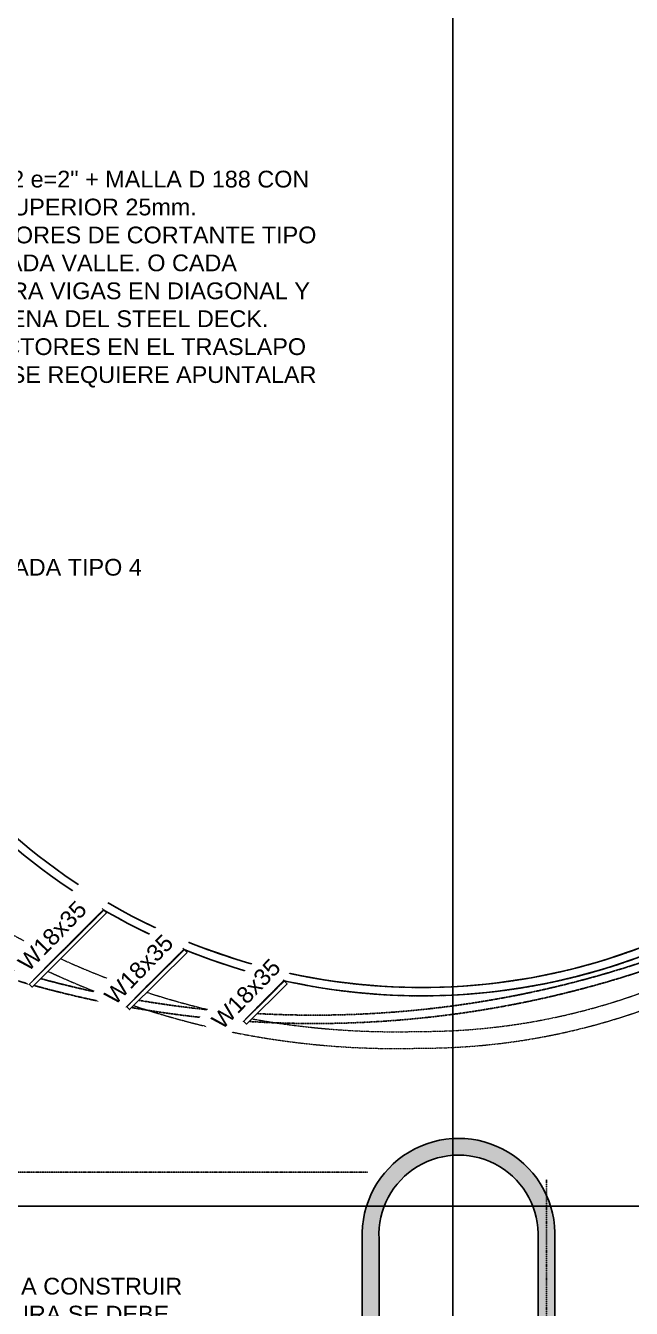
# Model space of a CAD drawing. Header units: millimetres. Extents: x 59135 to 3708801, y -250967 to 196121.
# Drawn here: x 3312776 to 3323631, y -23531 to -558 of the extents above; entities that cross this region are included whole.
import ezdxf

# ---------------------------------------------------------------- set-up
doc = ezdxf.new("R2010")
doc.units = ezdxf.units.MM
doc.header["$LTSCALE"] = 5
doc.set_wipeout_variables(frame=1)
for name, pattern in [('CENTER2', [1.125, 0.75, -0.125, 0.125, -0.125]), ('DASHDOT', [1, 0.5, -0.25, 0, -0.25]), ('HIDDEN', [0.375, 0.25, -0.125])]:
    doc.linetypes.add(name, pattern=pattern)
for name, color, linetype in [('EE-6', 11, 'Continuous'), ('EE-ACHURADOS', 9, 'Continuous'), ('EE-CARPETA 51', 250, 'HIDDEN'), ('EE-COTAS', 1, 'Continuous'), ('EE-EJES', 8, 'DASHDOT'), ('EE-OCULTAS', 252, 'HIDDEN'), ('EE-OCULTO', 252, 'HIDDEN'), ('EE-TEXTO 2', 2, 'Continuous'), ('EE-V ARMADA TIPO 4', 130, 'Continuous'), ('EE-W18x35', 255, 'Continuous'), ('EST-CAMBIO SECCION VIGAS', 240, 'HIDDEN')]:
    doc.layers.add(name, color=color, linetype=linetype)
doc.styles.add('ARIAL EE', font='arial.ttf')
doc.dimstyles.new('EE 1_STANDAR', dxfattribs={"dimtxt": 2, "dimasz": 1.5, "dimexe": 1, "dimexo": 0.5, "dimgap": 0.8, "dimtad": 1, "dimdec": 0, "dimdsep": 46, "dimtxsty": 'ARIAL EE', "dimcen": 0.09, "dimclrd": 256, "dimclre": 256, "dimclrt": 2, "dimadec": 0, "dimazin": 0, "dimtfac": 1, "dimtdec": 0, "dimtofl": 0, "dimtmove": 1, "dimatfit": 2, "dimfxl": 1, "dimtolj": 1, "dimlwd": -1, "dimlwe": -1, "dimarcsym": 1})

# ---------------------------------------------------------------- blocks, each defined once
blk = doc.blocks.new('EJES ARQUITECTONICOS(10-12-2012)')
at = {"layer": 'EE-EJES', "linetype": 'CENTER2', "ltscale": 2.5}
for p, q in [((31211.34331262391, 59254.67106653244), (31211.34331262484, -10555.59371946938)), ((-11195.6018352817, 17870.23665891791), (76893.10574201308, 17870.23665894727))]:
    blk.add_line(p, q, dxfattribs=at)
blk = doc.blocks.new('*U943')
blk.add_wipeout([(-76, -7981.1294556146795), (75.99999999999966, -7981.1294556146795), (75.99999999999966, -9864.841092307599), (-76, -9864.841092307599)])
blk.add_lwpolyline([(-76, -7981.129455614679), (76, -7981.129455614679), (76, -9864.841092307597), (-76, -9864.841092307597)], close=True)
at = {"layer": 'EE-OCULTO'}
for p, q in [((-3.799999999995634, -9864.841092307597), (-3.799999999995634, -7981.129455614679)), ((3.799999999995634, -9864.841092307597), (3.799999999995634, -7981.129455614679))]:
    blk.add_line(p, q, dxfattribs=at)
blk = doc.blocks.new('*U944')
blk.add_wipeout([(-76, -8412.738292422968), (75.99999999999977, -8412.738292422968), (75.99999999999977, -9864.841092307599), (-76, -9864.841092307599)])
blk.add_lwpolyline([(-76, -8412.738292422968), (76, -8412.738292422968), (76, -9864.841092307597), (-76, -9864.841092307597)], close=True)
at = {"layer": 'EE-OCULTO'}
for p, q in [((-3.799999999995634, -9864.841092307597), (-3.799999999995634, -8412.738292422968)), ((3.799999999995634, -9864.841092307597), (3.799999999995634, -8412.738292422968))]:
    blk.add_line(p, q, dxfattribs=at)
blk = doc.blocks.new('*U945')
blk.add_wipeout([(-76, -8836.705143632997), (75.99999999999972, -8836.705143632997), (75.99999999999972, -9864.841092307599), (-76, -9864.841092307599)])
blk.add_lwpolyline([(-76, -8836.705143632995), (76, -8836.705143632995), (76, -9864.841092307597), (-76, -9864.841092307597)], close=True)
at = {"layer": 'EE-OCULTO'}
for p, q in [((-3.799999999995634, -9864.841092307597), (-3.799999999995634, -8836.705143632995)), ((3.799999999995634, -9864.841092307597), (3.799999999995634, -8836.705143632995))]:
    blk.add_line(p, q, dxfattribs=at)

msp = doc.modelspace()

# ---------------------------------------------------------------- hatches: boundary and pattern name
at = {"layer": 'EE-ACHURADOS'}
h = msp.add_hatch(color=256, dxfattribs=at)
h.dxf.hatch_style = 1
edge = h.paths.add_edge_path()
edge.add_line((3321956.59390567, -22287.05890404107), (3321956.595174714, -24687.03425309493))
edge.add_line((3321956.595174714, -24687.03425309493), (3322256.595333373, -24687.03425311924))
edge.add_line((3322256.595333373, -24687.03425311924), (3322256.593909546, -22294.38620529835))
edge.add_arc((3320531.59514119, -22213.91405443514), 1726.874783501463, 357.3290565005917, 542.6700438764433)
edge.add_line((3318806.595109523, -22294.35912042248), (3318806.594350929, -24687.03425283941))
edge.add_line((3318806.594350929, -24687.03425283941), (3319106.594350929, -24687.03425286373))
edge.add_line((3319106.594350929, -24687.03425286373), (3319106.595111587, -22287.03425289376))
edge.add_arc((3320531.59514119, -22213.91405444201), 1426.874783500721, -2.9383999793250837, 182.9374088163102, ccw=False)

# ---------------------------------------------------------------- linework, layer by layer
at = {"layer": 'EE-6'}
msp.add_lwpolyline([(3321959.508104651, -22287.03425318433), (3321959.510812181, -24687.03425309493), (3322259.51097084, -24687.03425311924), (3322259.508108539, -22294.38620529835, 1.047729866956224), (3318809.509308516, -22294.35912042248), (3318809.509988372, -24687.03425283964), (3319109.509988372, -24687.03425286396), (3319109.509310579, -22287.03425289376, -1.052628034265465), (3321959.509369977, -22287.03424916856)], format="xyb", dxfattribs=at)
at = {"layer": 'EE-EJES'}
msp.add_line((3322109.51089151, -21221.98138916367), (3322109.51089151, -24844.61838899986), dxfattribs=at)
at = {"layer": 'EE-OCULTAS'}
msp.add_line((3318907.283929031, -21090.83236217695), (3278393.901762416, -21090.83236217704), dxfattribs=at)

# ---------------------------------------------------------------- block references
at = {"layer": 'EE-EJES'}
msp.add_blockref('EJES ARQUITECTONICOS(10-12-2012)', (3289218.555880111, -39569.25896753056), dxfattribs=at)

# ---------------------------------------------------------------- leaders
at = {"layer": 'EE-COTAS'}
msp.add_leader([(3301740.364989983, -9180.6778739711), (3308510.645421836, -5123.835206121497), (3317502.711192299, -5123.835206121497)], dimstyle='EE 1_STANDAR', override={"dimscale": 0, "dimgap": 0.8, "dimtad": 1, "dimfxl": 0.0015, "dimtfill": 1}, dxfattribs=at)
at = {"layer": 'EE-COTAS', "annotation_type": 0, "has_hookline": 1, "hookline_direction": 0, "text_width": 4332.81036834925}
msp.add_leader([(3309918.225795129, -11712.74101273963), (3310334.493263212, -10532.31446332365), (3310335.993263212, -10532.31446332365)], dimstyle='EE 1_STANDAR', override={"dimscale": 0, "dimgap": 0.8, "dimtad": 1, "dimfxl": 0.0015, "dimtfill": 1}, dxfattribs=at)

# ---------------------------------------------------------------- next in the draw order: texts
at = {"layer": 'EE-COTAS', "color": 2, "insert": (3314858.354736706, -10412.31446332365), "char_height": 300, "width": 4402.361473493278, "attachment_point": 9, "style": 'ARIAL EE', "bg_fill": 2}
msp.add_mtext('VIGA ARMADA TIPO 4', dxfattribs=at)

# ---------------------------------------------------------------- next in the draw order: linework, layer by layer
at = {"layer": 'EE-CARPETA 51', "lineweight": 0}
for points in [[(3327354.091332025, -26696.60617619439, 0.0636477635777865), (3322513.669849939, -28421.57082324906, 0.09148079960994744), (3316667.540289945, -32883.53297501488, -0.2898683860908834), (3308484.64827258, -34116.95590668602, 0.2944555233357382), (3301250.242239065, -36479.86208372994, 0.0597475809099397), (3300365.847600526, -37878.73280721589, -0.2723459367050383), (3292249.536853856, -43135.72481232567, -0.2085050047535111), (3287483.053881711, -41274.3950720398, -0.2019548649544467), (3285591.787683553, -36660.95535522385, -0.1117815392879131), (3286614.106183595, -32571.52580147667, -0.06933889616235019), (3288101.982328004, -30423.17154603882, -0.198458601324877), (3294711.827563829, -27349.81397038384, -0.02955081602174401), (3295469.209879941, -27365.79640823288, 0.3361419297615633), (3299562.670972413, -24696.82814436837, 0.2695939454068872), (3298818.736213273, -20604.69062739296, 0.07896533833587545), (3297824.539249486, -19759.28970294876, -0.2518797579114763), (3292795.414401597, -11190.68488627358, -0.436796625337171), (3300116.315169877, -3911.048496779636, -0.1966652847930341), (3307331.316195077, -7231.046153363422, -0.05066214635729557), (3308613.9642945, -8918.56566649361, -0.05333223328171458), (3309568.401859826, -10934.81851297303, 0.6589006529052939), (3330099.8993159, -11102.69133811875)], [(3330236.170873708, -11165.43737011834, -0.6590494545886986), (3309427.473715848, -10986.23761278077, 0.1043286061120809), (3307221.681335515, -7333.418990191654, 0.1966618453588518), (3300110.020409173, -4060.91642194672, 0.4367847690989033), (3292945.315464086, -11185.23592692299, 0.2384224513760838), (3297461.341775483, -19347.17876892968, 0.01269592349222145), (3297902.679086274, -19631.24999838753, -0.356941146875163), (3299703.518782205, -24748.42269831582, -0.3361202141367776), (3295457.940022535, -27515.37387042923, 0.02956507848855134), (3294717.897461957, -27499.69158416672, 0.1986696285376731), (3288212.329361028, -30524.77633124276, 0.06933889616006278), (3286748.003501005, -32639.13873082085, 0.1117555564342142), (3285741.771869249, -36663.34052902146, 0.2019150240130307), (3287588.909144468, -41168.11871868058, 0.2084921284859368), (3292243.405969686, -42985.84983235283, 0.2718212597433954), (3300223.189061708, -37828.18046217842, -0.05666021923685157), (3301082.642739362, -36449.05936771317, -0.2981509636977028), (3308534.380138463, -33974.94801574631, 0.2899658139445923), (3316562.542593545, -32776.02712970658, -0.09100971542613595), (3322419.875079221, -28300.97835379525, -0.06372156574635202), (3327299.507005758, -26555.0094838707, -0.106537636605294)]]:
    msp.add_lwpolyline(points, format="xyb", dxfattribs=at)
at = {"layer": 'EE-OCULTAS'}
for points in [[(3318971.986709199, -30720.12924888209, -0.2675018959719264), (3338986.381856046, -27650.87004950122, -0.1340015194762027), (3345609.888526998, -32832.19578054026, 1.081305098786379), (3356022.954415403, -22771.85325768069, -0.2302993586439592), (3352159.445479474, -10439.85234644488, 0.2478363423954967), (3350735.799768053, -6716.224521184718, 0.4644234770223583), (3330095.284141145, -11070.28289034442, -0.02008097309921551), (3329708.03233584, -11879.43498923854, -0.1868098039628567), (3323814.937163434, -17334.75282814578, -0.1574480291015683), (3312331.11338099, -17416.18930127696, 0.3765917801850301), (3301338.650700174, -21539.44359066561, 0.07707417245220402), (3300704.348300062, -23454.54335572795, 0.2446420562612656), (3303048.784212671, -30093.4399190195, 0.03906694696742489), (3305663.941081605, -32045.51987340525, 0.192332146668772), (3315127.932055555, -33072.76820614413, 0.08814900104233024), (3317539.943821035, -31877.04665711001, 0.02169348951195405), (3318569.084805093, -31049.1795850046, -0.006351216903842319), (3318971.986709199, -30720.12924912051)], [(3318878.587476812, -30602.75555803851, -0.2675232665752394), (3339042.593038164, -27511.78638222293, -0.1339739928903516), (3345727.91592177, -32739.54903080538, 1.08153471772604), (3355918.518244348, -22879.73700597361, -0.2303813724726302), (3352010.78983172, -10419.70059778765, 0.2474217759889514), (3350640.175986848, -6831.877091670787, 0.4641813040595923), (3330230.476813875, -11135.59467365817, -0.0198827746773659), (3329841.746234022, -11947.45157101229, -0.1868549245915205), (3323866.169353567, -17475.79902699069, -0.1575649238380615), (3312281.986352525, -17557.97932698802, 0.3766846326854879), (3301471.522578321, -21609.06332876757, 0.07694667893477158), (3300852.603785119, -23477.43611791209, 0.2444887369608219), (3303149.435049615, -29982.19557383136, 0.03896985333106481), (3305739.253542505, -31915.67383291796, 0.1921980784223549), (3315086.743488393, -32928.53092792109, 0.08812284712522576), (3317450.959147058, -31756.2917356737, 0.02172483649565736), (3318471.390866838, -30935.34222581462, -0.006372461764266319), (3318878.587476812, -30602.75555780009)]]:
    msp.add_lwpolyline(points, format="xyb", close=True, dxfattribs=at)
at = {"layer": 'EE-V ARMADA TIPO 4'}
for points in [[(3327354.091332025, -26696.60617619439, 0.0636477635777865), (3322513.669849939, -28421.57082324906, 0.09148079960994744), (3316667.540289945, -32883.53297501488, -0.2898683860908834), (3308484.64827258, -34116.95590668602, 0.2944555233357382), (3301250.242239065, -36479.86208372994, 0.0597475809099397), (3300365.847600526, -37878.73280721589, -0.2723459367050383), (3292249.536853856, -43135.72481232567, -0.2085050047535111), (3287483.053881711, -41274.3950720398, -0.2019548649544467), (3285591.787683553, -36660.95535522385, -0.1117815392879131), (3286614.106183595, -32571.52580147667, -0.06933889616235019), (3288101.982328004, -30423.17154603882, -0.198458601324877), (3294711.827563829, -27349.81397038384, -0.02955081602174401), (3295469.209879941, -27365.79640823288, 0.3361419297615633), (3299562.670972413, -24696.82814436837, 0.2695939454068872), (3298818.736213273, -20604.69062739296, 0.07896533833587545), (3297824.539249486, -19759.28970294876, -0.2518797579114763), (3292795.414401597, -11190.68488627358, -0.436796625337171), (3300116.315169877, -3911.048496779636, -0.1966652847930341), (3307331.316195077, -7231.046153363422, -0.05066214635729557), (3308613.9642945, -8918.56566649361, -0.05333223328171458), (3309568.401859826, -10934.81851297303, 0.6589006529052939), (3330099.8993159, -11102.69133811875)], [(3330236.170873708, -11165.43737011834, -0.6590494545886986), (3309427.473715848, -10986.23761278077, 0.1043286061120809), (3307221.681335515, -7333.418990191654, 0.1966618453588518), (3300110.020409173, -4060.91642194672, 0.4367847690989033), (3292945.315464086, -11185.23592692299, 0.2384224513760838), (3297461.341775483, -19347.17876892968, 0.01269592349222145), (3297902.679086274, -19631.24999838753, -0.356941146875163), (3299703.518782205, -24748.42269831582, -0.3361202141367776), (3295457.940022535, -27515.37387042923, 0.02956507848855134), (3294717.897461957, -27499.69158416672, 0.1986696285376731), (3288212.329361028, -30524.77633124276, 0.06933889616006278), (3286748.003501005, -32639.13873082085, 0.1117555564342142), (3285741.771869249, -36663.34052902146, 0.2019150240130307), (3287588.909144468, -41168.11871868058, 0.2084921284859368), (3292243.405969686, -42985.84983235283, 0.2718212597433954), (3300223.189061708, -37828.18046217842, -0.05666021923685157), (3301082.642739362, -36449.05936771317, -0.2981509636977028), (3308534.380138463, -33974.94801574631, 0.2899658139445923), (3316562.542593545, -32776.02712970658, -0.09100971542613595), (3322419.875079221, -28300.97835379525, -0.06372156574635202), (3327299.507005758, -26555.0094838707, -0.106537636605294)]]:
    msp.add_lwpolyline(points, format="xyb", dxfattribs=at)
at = {"layer": 'EST-CAMBIO SECCION VIGAS', "lineweight": 0}
for points in [[(3330266.103557092, -12070.52664286329, -0.2873715376368999), (3319834.611216646, -18571.48660757823, -0.1991478671835131), (3309504.33586834, -14640.15924592002, 0.04025183237297063), (3309559.15909366, -13515.82181463076, 0.1719926538601669), (3306803.798189383, -7478.266398560838, 0.03930132902172635), (3306096.032464486, -6835.15123338683, 0.05602956442893096), (3304885.828112644, -6089.42708483024, 0.01430971550854066), (3304556.428006333, -5947.552691516117, 0.1166198751607479), (3300141.546559018, -5133.107130792574, 0.06525403927403825), (3298043.358431261, -5548.211327572004, 0.01115056604621339), (3297769.099250537, -5670.770834226743, 0.08571206012416376), (3295894.707811814, -6990.770894531743, 0.08571206013722223), (3294564.8951873, -8858.21347943379, 0.01115056605027781), (3294440.898944658, -9131.826093655662, 0.06525460044967804), (3294014.794688862, -11227.82659290417, 0.116619037888852), (3294806.075417679, -15646.90063823445, 0.01430971112319732), (3294946.220197302, -15977.04020762874, 0.0560118479874099), (3295685.311671835, -17190.78366613074, 0.03201821799344057), (3296320.016794127, -17901.94168160541, 0.05931733309039229), (3298113.026834112, -19293.88117300405, -0.5230444873725767), (3298560.634703201, -26972.67464887782, -0.1529784114576966)], [(3330540.270378512, -12192.74363790138, -0.2874983568313654), (3319838.691270631, -18871.49608210905, -0.2018128810192792), (3309185.734939438, -14750.78283957078, 0.04557363438840989), (3309259.569557529, -13533.67476250662, 0.1718253366654971), (3306586.691199702, -7685.315271381871, 0.03942603060254177), (3305911.718094331, -7071.855363321141, 0.05603069621232435), (3304758.641729337, -6361.133198839263, 0.01450704034982605), (3304440.615211051, -6224.353482615785, 0.1167061350504147), (3300158.754758817, -5432.622202229337, 0.0648375015574687), (3298149.638584596, -5828.973254237906, 0.01072987092427104), (3297897.573391181, -5941.869331341819, 0.08573305793162529), (3296106.283179205, -7203.458847497241, 0.08573305794730253), (3294835.316140753, -8988.10769780411, 0.01072987092404429), (3294721.09959684, -9239.577312183217, 0.06483806069054798), (3294314.215434533, -11246.60470563604, 0.1167052931063491), (3295083.479844969, -15532.54127490951, 0.0145070318163123), (3295218.589635533, -15851.28060500009, 0.05594514657660159), (3295921.988218885, -17006.43346953078, 0.03198788114828621), (3296530.601099294, -17688.27312867029, 0.05934542872848186), (3298268.58059017, -19037.35797956272, -0.5232005469844098), (3298744.7362508, -27209.54662628158, -0.1528680003502957)]]:
    msp.add_lwpolyline(points, format="xyb", dxfattribs=at)

# ---------------------------------------------------------------- next in the draw order: block references
at = {"layer": 'EE-W18x35', "xscale": -1, "rotation": 314.8188353685692}
for name, p in [('*U943', (3319835.775647935, -10770.60688572376)), ('*U944', (3321582.556624772, -11173.34776929444)), ('*U945', (3323678.109259347, -11433.97467647216))]:
    msp.add_blockref(name, p, dxfattribs=at)

# ---------------------------------------------------------------- next in the draw order: texts
at = {"layer": 'EE-COTAS', "color": 2, "insert": (3308853.132718118, -22984.05735585513), "char_height": 300, "width": 7033.83897715807, "attachment_point": 1, "style": 'ARIAL EE', "bg_fill": 2}
msp.add_mtext('CUANDO SE VAYA A CONSTRUIR LA CUBIERTA FUTURA SE DEBE DEMOLER AL MENOS 1.50m DEL BORDE DE LOSA, PARA PODER REALIZAR EL TRASLAPO DE MALLA DE REFUERZO', dxfattribs=at)
at = {"layer": 'EE-TEXTO 2', "color": 2, "insert": (3308626.638300323, -3156.398881754663), "char_height": 300, "width": 9411.139275911939, "attachment_point": 1, "style": 'ARIAL EE', "bg_fill": 2}
msp.add_mtext('STEEL DECK CAL 22 e=2" + MALLA D 188 CON {\\A1;RECUBRIMIENTO SUPERIOR 25mm.  COLOCAR CONECTORES DE CORTANTE TIPO STUD  5/8"x3 1/2" CADA VALLE. O CADA 300mm MAXIMO PARA VIGAS EN DIAGONAL Y PARALELAS A LA VENA DEL }STEEL DECK.{\\A1; COLOCAR 2 CONECTORES EN EL TRASLAPO DE LA LÁMINA. NO SE REQUIERE APUNTALAR STEEL DECK.\\C256; }', dxfattribs=at)
at = {"layer": 'EE-TEXTO 2', "color": 2, "insert": (3309780.983855296, -15029.06930940062), "char_height": 299.9999999999999, "width": 4650.833109828991, "attachment_point": 1, "rotation": 45.849373280894085, "style": 'ARIAL EE', "bg_fill": 2}
msp.add_mtext('W18x35', dxfattribs=at)

# ---------------------------------------------------------------- next in the draw order: linework, layer by layer
at = {"layer": 'EE-EJES'}
for points in [[(3312838.258566957, -17724.0121290559), (3314174.448803586, -16396.24513828955)], [(3314585.039543794, -18126.75301262658), (3315615.07277499, -17103.21303584074)], [(3316680.59217837, -18387.3799198043), (3317409.889162998, -17662.68037021185)]]:
    msp.add_lwpolyline(points, dxfattribs=at)

# ---------------------------------------------------------------- next in the draw order: texts
at = {"layer": 'EE-TEXTO 2', "color": 2, "insert": (3310655.213125791, -16302.32503168307), "char_height": 299.9999999999999, "width": 4650.833109828991, "attachment_point": 1, "rotation": 45.849373280894085, "style": 'ARIAL EE', "bg_fill": 2}
msp.add_mtext('W18x35', dxfattribs=at)

# ---------------------------------------------------------------- next in the draw order: texts
at = {"layer": 'EE-TEXTO 2', "color": 2, "insert": (3312609.843894068, -17305.98312203888), "char_height": 299.9999999999999, "width": 4650.833109828991, "attachment_point": 1, "rotation": 45.849373280894085, "style": 'ARIAL EE', "bg_fill": 2}
msp.add_mtext('W18x35', dxfattribs=at)

# ---------------------------------------------------------------- next in the draw order: texts
at = {"layer": 'EE-TEXTO 2', "color": 2, "insert": (3314161.423417404, -17906.5886372833), "char_height": 299.9999999999999, "width": 4650.833109828991, "attachment_point": 1, "rotation": 45.849373280894085, "style": 'ARIAL EE', "bg_fill": 2}
msp.add_mtext('W18x35', dxfattribs=at)

# ---------------------------------------------------------------- next in the draw order: texts
at = {"layer": 'EE-TEXTO 2', "color": 2, "insert": (3316083.765113275, -18345.39769728225), "char_height": 299.9999999999999, "width": 4650.833109828991, "attachment_point": 1, "rotation": 45.849373280894085, "style": 'ARIAL EE', "bg_fill": 2}
msp.add_mtext('W18x35', dxfattribs=at)

# ---------------------------------------------------------------- next in the draw order: leaders
at = {"layer": 'EE-COTAS', "annotation_type": 0, "has_hookline": 1, "hookline_direction": 0, "text_width": 6703.7517053206}
msp.add_leader([(3306489.250829601, -17416.39736766434), (3308902.658829721, -23911.4870731874), (3308904.158829721, -23911.4870731874)], dimstyle='EE 1_STANDAR', override={"dimscale": 0, "dimgap": 0.8, "dimtad": 1, "dimfxl": 0.0015, "dimtfill": 1}, dxfattribs=at)

doc.saveas('drawing.dxf')
